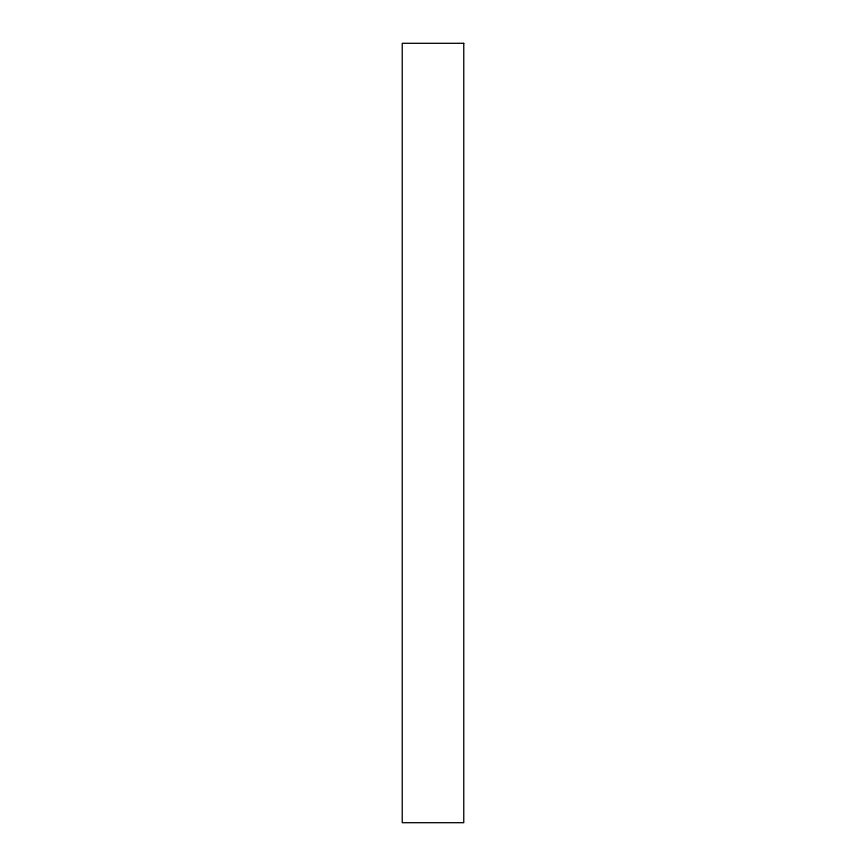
<?xml version="1.0" encoding="UTF-8"?>
<svg xmlns="http://www.w3.org/2000/svg" width="866" height="866" viewBox="0 0 866 866"><rect width="100%" height="100%" fill="white"/><g stroke="black" fill="none" stroke-linecap="round" stroke-linejoin="round"><path stroke-width="1.3" d="M463.765 43.3L402.235 43.3L402.235 822.7L463.765 822.7L463.765 43.3"/></g></svg>
